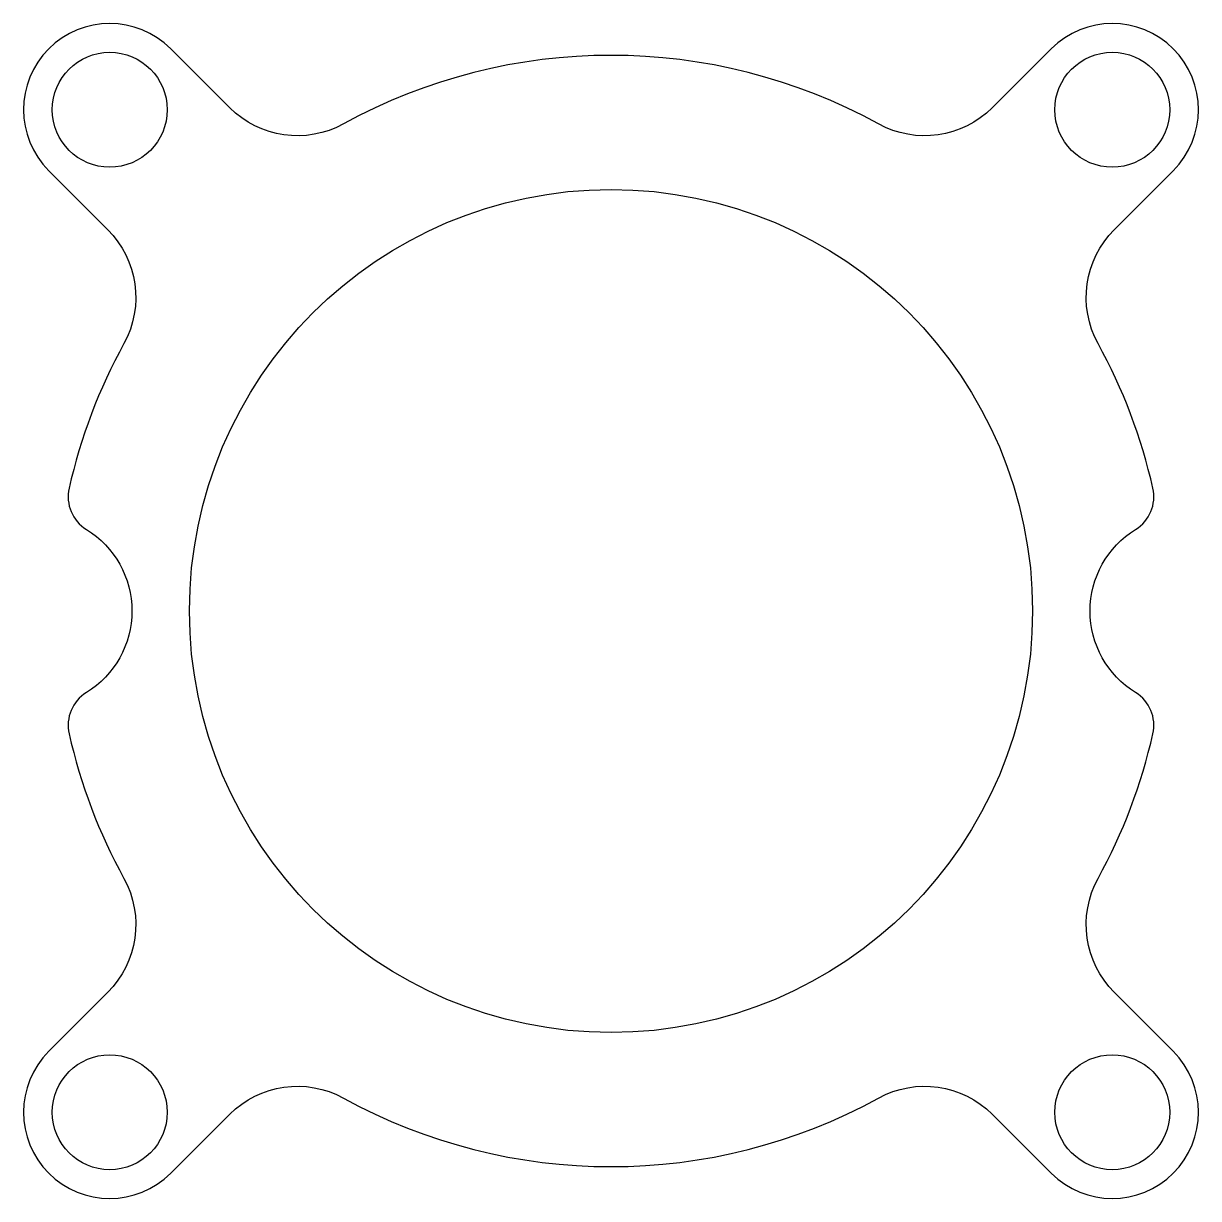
# Model space of a CAD drawing. Header units: millimetres. Extents: x -15.3 to 15.3, y -15.3 to 15.3.
import ezdxf

# ---------------------------------------------------------------- set-up
doc = ezdxf.new("R2010")
doc.units = ezdxf.units.MM

msp = doc.modelspace()

# ---------------------------------------------------------------- linework, layer by layer
msp.add_lwpolyline([(-14.142, 3.202, 0.320831), (-13.691, 2.129, -0.558824), (-13.691, -2.129, 0.320831), (-14.142, -3.202, 0.070008), (-12.71, -6.98, -0.333504), (-13.133, -9.951), (-14.672, -11.49, 1), (-11.49, -14.672), (-9.951, -13.133, -0.333504), (-6.98, -12.71, 0.256523), (6.98, -12.71, -0.333504), (9.951, -13.133), (11.49, -14.672, 1), (14.672, -11.49), (13.133, -9.951, -0.333504), (12.71, -6.98, 0.070008), (14.142, -3.202, 0.320831), (13.691, -2.129, -0.558824), (13.691, 2.129, 0.320831), (14.142, 3.202, 0.070008), (12.71, 6.98, -0.333504), (13.133, 9.951), (14.672, 11.49, 1), (11.49, 14.672), (9.951, 13.133, -0.333504), (6.98, 12.71, 0.256523), (-6.98, 12.71, -0.333504), (-9.951, 13.133), (-11.49, 14.672, 1), (-14.672, 11.49), (-13.133, 9.951, -0.333504), (-12.71, 6.98, 0.070008)], format="xyb", close=True)
for centre, radius in [((-13.081, 13.081), 1.5), ((13.081, 13.081), 1.5), ((0, 0), 11), ((-13.081, -13.081), 1.5), ((13.081, -13.081), 1.5)]:
    msp.add_circle(centre, radius)

doc.saveas('drawing.dxf')
